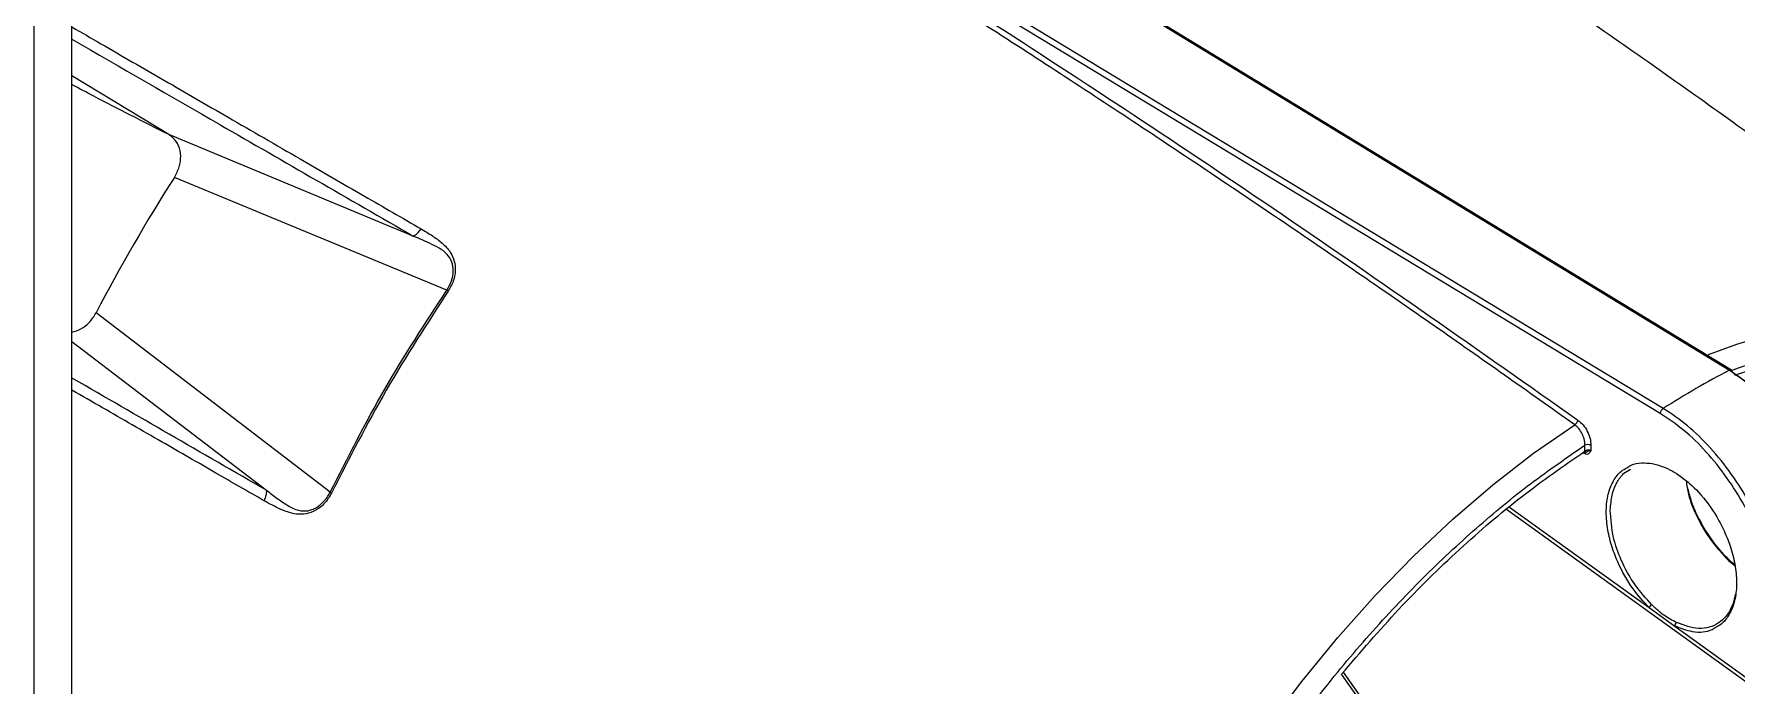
# Model space of a CAD drawing. Extents: x 16.5 to 113.1, y 4.4 to 84.5.
# Drawn here: x 80.09 to 86.07, y 9.99 to 12.28 of the extents above; entities that cross this region are included whole.
import ezdxf

# ---------------------------------------------------------------- set-up
doc = ezdxf.new("R2010")
doc.units = 0
doc.header["$MEASUREMENT"] = 0
doc.layers.add('OBJECT', color=7, linetype='CONTINUOUS')

msp = doc.modelspace()

# ---------------------------------------------------------------- linework, layer by layer
at = {"layer": 'OBJECT'}
for p, q in [((80.2264, 8.0001), (80.2264, 15.3266)), ((80.0934, 7.9233), (80.0934, 15.2498)), ((83.0518, 12.926), (86.0463, 11.1004)), ((85.8037, 10.9487), (82.7981, 12.768)), ((85.814, 10.9663), (82.8085, 12.7855)), ((80.5662, 11.9282), (80.2264, 12.1344)), ((81.4249, 11.5718), (80.5662, 11.9282)), ((81.5425, 11.3814), (80.5864, 11.778)), ((81.1329, 10.672), (80.3114, 11.3017)), ((80.2264, 11.2018), (80.9092, 10.6786)), ((86.0463, 11.1004), (86.0561, 11.0944)), ((85.5383, 10.8158), (85.5387, 10.837)), ((85.5599, 10.8367), (85.5595, 10.8182)), ((80.9092, 10.6786), (80.9093, 10.6786)), ((81.1329, 10.672), (81.1383, 10.669)), ((86.1964, 9.9388), (85.2635, 10.611)), ((85.274, 10.6198), (85.7644, 10.2664)), ((86.0393, 10.4369), (86.0671, 10.4169)), ((86.0481, 10.4302), (86.0402, 10.4359)), ((86.0432, 10.4324), (86.067, 10.4131)), ((86.0662, 10.4172), (86.0481, 10.4302)), ((85.7644, 10.2664), (85.8546, 10.2015)), ((85.8546, 10.2015), (86.2007, 9.952)), ((84.8511, 9.7958), (84.6847, 10.0326)), ((84.8534, 9.8097), (84.6914, 10.0402))]:
    msp.add_line(p, q, dxfattribs=at)
at = {"layer": 'OBJECT', "flags": 128}
for points in [[(86.0533, 11.1008), (84.5677, 12.0065), (83.0587, 12.9264)], [(85.9727, 11.1557), (86.0722, 11.1923), (86.2131, 11.2344), (86.3513, 11.2639), (86.4862, 11.2808), (86.6173, 11.285), (86.7438, 11.2764), (86.8652, 11.2551), (86.9809, 11.2212), (87.0305, 11.2021)], [(83.6438, 8.2171), (83.6975, 8.4035), (83.7602, 8.5906), (83.8317, 8.7774), (83.9116, 8.9631), (83.9996, 9.1469), (84.0952, 9.3278), (84.198, 9.5051), (84.3075, 9.6779), (84.4232, 9.8454), (84.5446, 10.0069), (84.6711, 10.1615), (84.8021, 10.3086), (84.9371, 10.4475), (85.0753, 10.5776), (85.2162, 10.6981), (85.359, 10.8087), (85.5032, 10.9087)], [(85.5383, 10.8158), (85.5382, 10.8137), (85.5377, 10.8118), (85.5369, 10.8104), (85.5357, 10.8093), (85.5342, 10.8088), (85.5325, 10.8087), (85.5306, 10.8091), (85.5297, 10.8095)], [(86.0432, 10.4324), (86.0445, 10.433), (86.0457, 10.4334), (86.0467, 10.4336), (86.0475, 10.4334), (86.048, 10.433), (86.0483, 10.4323), (86.0483, 10.4313), (86.0481, 10.4302)]]:
    msp.add_lwpolyline(points, dxfattribs=at)
at = {"layer": 'OBJECT'}
for centre, radius, start, end in [((85.6721, 8.5242), 6.0375, 147.38935, 152.61065), ((87.4644, 8.3757), 3.0716, 117.49547, 122.49915), ((86.0499, 11.0954), 0.00621, 351.14916, 126.41263), ((85.8275, 10.9466), 0.0239, 124.34304, 174.81963), ((85.4886, 10.9304), 0.0261, 303.87702, 349.29064), ((85.549, 10.8157), 0.0236, 62.50942, 115.8291), ((85.5317, 10.8075), 0.00639, 356.93809, 31.23594), ((85.7853, 10.257), 0.023, 120.38899, 155.59596), ((85.8691, 10.2017), 0.0145, 123.48561, 180.93997)]:
    msp.add_arc(centre, radius, start, end, dxfattribs=at)
for points, knots in [([(85.5032, 10.9087), (85.3388, 11.0252), (85.0046, 11.262), (84.4936, 11.613), (83.9652, 11.9675), (83.4349, 12.3135), (82.9073, 12.6485), (82.3871, 12.9696), (81.863, 13.2848), (81.5122, 13.4879), (81.3363, 13.5899)], [0, 0, 0, 0, 0.118989, 0.241992, 0.369009, 0.500039, 0.623805, 0.748387, 0.873785, 1, 1, 1, 1]), ([(81.3462, 13.6075), (81.6949, 13.4039), (82.3921, 12.9966), (83.436, 12.3405), (84.4775, 11.6548), (85.1687, 11.1686), (85.5143, 10.9255)], [0, 0, 0, 0, 0.25003, 0.500058, 0.750055, 1, 1, 1, 1]), ([(87.2658, 11.0624), (87.1964, 11.1175), (86.9569, 11.3074), (86.5381, 11.623), (86.0101, 12.0092), (85.4729, 12.385), (85.0306, 12.6851), (84.7648, 12.8559), (84.6833, 12.9083)], [0, 0, 0, 0, 0.0839488, 0.289789, 0.495873, 0.7021638, 0.9086263, 1, 1, 1, 1]), ([(80.2264, 12.3064), (80.2602, 12.2869), (80.368, 12.2246), (80.5509, 12.1189), (80.784, 11.9842), (81.0182, 11.8487), (81.2441, 11.7179), (81.3861, 11.6356), (81.4525, 11.5972)], [0, 0, 0, 0, 0.083773, 0.267021, 0.450258, 0.655967, 0.839215, 1, 1, 1, 1]), ([(80.2264, 12.2636), (80.3991, 12.1639), (80.7945, 11.9357), (81.1978, 11.7029), (81.4249, 11.5718)], [0, 0, 0, 0, 0.436927, 1, 1, 1, 1]), ([(80.5662, 11.9282), (80.5216, 11.9509), (80.4338, 11.9956), (80.3204, 12.054), (80.2522, 12.0901), (80.2264, 12.1038)], [0, 0, 0, 0, 0.391861, 0.76998, 1, 1, 1, 1]), ([(80.5864, 11.778), (80.5927, 11.7901), (80.6053, 11.8143), (80.6103, 11.8539), (80.603, 11.8894), (80.5863, 11.9145), (80.5718, 11.9243), (80.5662, 11.9282)], [0, 0, 0, 0, 0.217936, 0.435232, 0.661573, 0.868603, 1, 1, 1, 1]), ([(81.425, 11.5718), (81.4299, 11.5748), (81.4397, 11.5809), (81.4482, 11.5918), (81.4525, 11.5972)], [0, 0, 0, 0, 0.500003, 1, 1, 1, 1]), ([(81.5425, 11.3814), (81.5486, 11.3922), (81.5608, 11.4136), (81.5669, 11.4487), (81.562, 11.4816), (81.5445, 11.51), (81.5158, 11.5306), (81.4829, 11.5464), (81.456, 11.5584), (81.4371, 11.5666), (81.4287, 11.5702), (81.425, 11.5718)], [0, 0, 0, 0, 0.123067, 0.246585, 0.369053, 0.491538, 0.630311, 0.772463, 0.899411, 0.955665, 1, 1, 1, 1]), ([(81.4525, 11.5972), (81.4659, 11.5892), (81.4914, 11.574), (81.527, 11.5479), (81.5546, 11.5191), (81.5706, 11.4852), (81.5741, 11.4497), (81.5672, 11.4127), (81.5543, 11.3897), (81.5478, 11.3783)], [0, 0, 0, 0, 0.175155, 0.335953, 0.499736, 0.628069, 0.749937, 0.875049, 1, 1, 1, 1]), ([(81.1329, 10.672), (81.1948, 10.7939), (81.3185, 11.0377), (81.4678, 11.2668), (81.5425, 11.3814)], [0, 0, 0, 0, 0.499779, 1, 1, 1, 1]), ([(81.5478, 11.3783), (81.4732, 11.2637), (81.324, 11.0346), (81.2002, 10.7909), (81.1383, 10.669)], [0, 0, 0, 0, 0.500003, 1, 1, 1, 1]), ([(81.5425, 11.3814), (81.5434, 11.3809), (81.5452, 11.3798), (81.5469, 11.3788), (81.5478, 11.3783)], [0, 0, 0, 0, 0.500001, 1, 1, 1, 1]), ([(80.2264, 11.2347), (80.2371, 11.2376), (80.2588, 11.2434), (80.2893, 11.2672), (80.3038, 11.2899), (80.3114, 11.3017)], [0, 0, 0, 0, 0.320872, 0.646441, 1, 1, 1, 1]), ([(86.0494, 11.0981), (86.1017, 11.1167), (86.2188, 11.1584), (86.3967, 11.1954), (86.5823, 11.2131), (86.7613, 11.2048), (86.9305, 11.171), (87.0879, 11.1118), (87.2313, 11.028), (87.3587, 10.9218), (87.4687, 10.7948), (87.5624, 10.6512), (87.6106, 10.541), (87.6345, 10.4863)], [0, 0, 0, 0, 0.073937, 0.165467, 0.258957, 0.353004, 0.447496, 0.541994, 0.636041, 0.729525, 0.821061, 0.911248, 1, 1, 1, 1]), ([(86.0653, 11.0833), (86.1324, 11.1053), (86.2728, 11.1516), (86.468, 11.1846), (86.5906, 11.1836), (86.6465, 11.1831)], [0, 0, 0, 0, 0.332891, 0.696475, 1, 1, 1, 1]), ([(80.9093, 10.6786), (80.6816, 10.8101), (80.4524, 10.9424), (80.2278, 11.0721), (80.2264, 11.0729)], [0, 0, 0, 0, 0.9937749, 1, 1, 1, 1]), ([(86.0463, 11.1004), (86.0748, 11.0812), (86.1318, 11.0428), (86.214, 10.9637), (86.2897, 10.8728), (86.3561, 10.7717), (86.4111, 10.6643), (86.452, 10.5555), (86.4794, 10.4469), (86.484, 10.38), (86.4864, 10.3459)], [0, 0, 0, 0, 0.125536, 0.250752, 0.375675, 0.500324, 0.624651, 0.75007, 0.872262, 1, 1, 1, 1]), ([(86.0561, 11.0944), (86.084, 11.0757), (86.1396, 11.0382), (86.2199, 10.9611), (86.2937, 10.8724), (86.3588, 10.7735), (86.4126, 10.6688), (86.4529, 10.5618), (86.4796, 10.4561), (86.4841, 10.3909), (86.4864, 10.3584)], [0, 0, 0, 0, 0.125719, 0.250525, 0.375694, 0.500217, 0.625479, 0.750016, 0.875168, 1, 1, 1, 1]), ([(80.9011, 10.642), (80.8446, 10.6745), (80.7249, 10.7434), (80.536, 10.8522), (80.3674, 10.9492), (80.2623, 11.0098), (80.2264, 11.0305)], [0, 0, 0, 0, 0.249548, 0.52926, 0.839137, 1, 1, 1, 1]), ([(86.2135, 10.2009), (86.2126, 10.2345), (86.211, 10.3014), (86.1882, 10.4099), (86.1515, 10.5188), (86.1008, 10.6256), (86.0382, 10.7257), (85.966, 10.8154), (85.887, 10.8928), (85.8314, 10.9301), (85.8037, 10.9487)], [0, 0, 0, 0, 0.125666, 0.250539, 0.37567, 0.500227, 0.625486, 0.75002, 0.875177, 1, 1, 1, 1]), ([(86.2347, 10.2006), (86.2337, 10.2356), (86.2318, 10.3043), (86.2081, 10.4154), (86.1706, 10.5263), (86.1186, 10.6353), (86.0546, 10.7376), (85.9807, 10.8294), (85.8996, 10.9088), (85.8426, 10.9471), (85.814, 10.9663)], [0, 0, 0, 0, 0.128141, 0.25071, 0.37607, 0.500341, 0.624825, 0.749582, 0.874632, 1, 1, 1, 1]), ([(85.5387, 10.837), (85.5387, 10.8407), (85.5386, 10.8478), (85.5358, 10.8613), (85.5296, 10.8778), (85.5181, 10.896), (85.5081, 10.9045), (85.5032, 10.9087)], [0, 0, 0, 0, 0.149147, 0.282418, 0.50059, 0.756831, 1, 1, 1, 1]), ([(85.5143, 10.9255), (85.5206, 10.9202), (85.5332, 10.9096), (85.5482, 10.8861), (85.5584, 10.8605), (85.5594, 10.8446), (85.5599, 10.8367)], [0, 0, 0, 0, 0.250228, 0.500086, 0.750006, 1, 1, 1, 1]), ([(83.7289, 8.2316), (83.7528, 8.3139), (83.801, 8.4798), (83.8946, 8.7315), (84.0047, 8.9856), (84.1321, 9.239), (84.2755, 9.4882), (84.4329, 9.7291), (84.6021, 9.9584), (84.7811, 10.1732), (84.9666, 10.3703), (85.156, 10.5474), (85.3468, 10.705), (85.4751, 10.7932), (85.5387, 10.837)], [0, 0, 0, 0, 0.080321, 0.16194, 0.244772, 0.329378, 0.414487, 0.5, 0.585518, 0.670628, 0.755228, 0.838065, 0.919682, 1, 1, 1, 1]), ([(84.6847, 10.0326), (84.7511, 10.1101), (84.8842, 10.2657), (85.0968, 10.4733), (85.3152, 10.6611), (85.4641, 10.7644), (85.5383, 10.8158)], [0, 0, 0, 0, 0.249262, 0.5, 0.750738, 1, 1, 1, 1]), ([(85.5305, 10.8112), (85.5313, 10.8109), (85.533, 10.8102), (85.5365, 10.81), (85.5391, 10.8112), (85.5409, 10.812)], [0, 0, 0, 0, 0.237244, 0.478975, 1, 1, 1, 1]), ([(85.5595, 10.8182), (85.5574, 10.8137), (85.5543, 10.8069), (85.5468, 10.8046), (85.542, 10.8053), (85.5394, 10.8065), (85.5381, 10.8071)], [0, 0, 0, 0, 0.500408, 0.749561, 0.874846, 1, 1, 1, 1]), ([(85.5595, 10.8182), (85.558, 10.8188), (85.5557, 10.8198), (85.5519, 10.8201), (85.5483, 10.8199), (85.5446, 10.8191), (85.541, 10.8177), (85.5392, 10.8165), (85.5383, 10.8158)], [0, 0, 0, 0, 0.23989, 0.367317, 0.499483, 0.699788, 0.8375, 1, 1, 1, 1]), ([(85.5409, 10.812), (85.5434, 10.8134), (85.5476, 10.8159), (85.5545, 10.818), (85.5578, 10.8182), (85.5595, 10.8182)], [0, 0, 0, 0, 0.413074, 0.690931, 1, 1, 1, 1]), ([(85.6861, 10.7577), (85.691, 10.7609), (85.7062, 10.7712), (85.7478, 10.778), (85.8078, 10.7682), (85.8771, 10.7296), (85.9434, 10.6704), (85.9957, 10.5997), (86.0326, 10.5282), (86.0556, 10.4662), (86.0698, 10.4016), (86.0731, 10.3393), (86.0649, 10.2837), (86.0459, 10.2395), (86.0235, 10.2104), (86.0056, 10.2008), (85.9995, 10.1975)], [0, 0, 0, 0, 0.02924, 0.091517, 0.200352, 0.288936, 0.37752, 0.486357, 0.548634, 0.615305, 0.685265, 0.756994, 0.828724, 0.898686, 0.96536, 1, 1, 1, 1]), ([(85.7644, 10.2664), (85.7451, 10.2875), (85.702, 10.3343), (85.6582, 10.4131), (85.6307, 10.4869), (85.6165, 10.5487), (85.6122, 10.61), (85.6191, 10.6664), (85.6376, 10.7128), (85.6605, 10.7439), (85.6795, 10.7541), (85.6861, 10.7577)], [0, 0, 0, 0, 0.136879, 0.305055, 0.401288, 0.50431, 0.612411, 0.723242, 0.834071, 0.942167, 1, 1, 1, 1]), ([(85.6282, 10.6088), (85.6296, 10.627), (85.6322, 10.6602), (85.6438, 10.6919), (85.6534, 10.7099), (85.6595, 10.7193), (85.6653, 10.727), (85.6708, 10.7333), (85.6807, 10.7435), (85.6906, 10.7484), (85.6985, 10.7524)], [0, 0, 0, 0, 0.276876, 0.505744, 0.583894, 0.654328, 0.717044, 0.772044, 0.819326, 1, 1, 1, 1]), ([(85.8947, 10.7127), (85.8966, 10.6967), (85.9015, 10.6564), (85.9324, 10.5822), (85.9797, 10.4999), (86.0225, 10.4544), (86.0432, 10.4324)], [0, 0, 0, 0, 0.16678, 0.421361, 0.719673, 1, 1, 1, 1]), ([(80.9093, 10.6786), (80.9091, 10.6728), (80.9088, 10.6613), (80.9036, 10.6485), (80.9011, 10.642)], [0, 0, 0, 0, 0.499993, 1, 1, 1, 1]), ([(81.1383, 10.669), (81.1316, 10.6577), (81.1182, 10.635), (81.0894, 10.6106), (81.057, 10.5958), (81.012, 10.5921), (80.959, 10.61), (80.9204, 10.6313), (80.9011, 10.642)], [0, 0, 0, 0, 0.125023, 0.25026, 0.372599, 0.500558, 0.750171, 1, 1, 1, 1]), ([(80.9093, 10.6786), (80.9215, 10.6695), (80.946, 10.6512), (80.9826, 10.6252), (81.0185, 10.6066), (81.0484, 10.605), (81.0697, 10.6105), (81.0845, 10.6176), (81.0992, 10.628), (81.1128, 10.641), (81.1246, 10.6561), (81.1304, 10.6672), (81.1329, 10.672)], [0, 0, 0, 0, 0.167655, 0.336418, 0.499288, 0.624454, 0.681335, 0.749951, 0.805261, 0.875044, 0.945879, 1, 1, 1, 1]), ([(85.8983, 10.6906), (85.9021, 10.6753), (85.9105, 10.6414), (85.9394, 10.574), (85.9847, 10.4971), (86.0284, 10.4509), (86.0481, 10.4302)], [0, 0, 0, 0, 0.164932, 0.364508, 0.714269, 1, 1, 1, 1]), ([(85.7737, 10.2768), (85.7534, 10.299), (85.7115, 10.3449), (85.666, 10.4287), (85.6335, 10.5206), (85.6301, 10.5771), (85.6282, 10.6088)], [0, 0, 0, 0, 0.2422228, 0.4999906, 0.7199668, 1, 1, 1, 1]), ([(86.0671, 10.3133), (86.0656, 10.3058), (86.0634, 10.2949), (86.0594, 10.2827), (86.057, 10.2762), (86.05, 10.2591), (86.0358, 10.2352), (85.9997, 10.2026), (85.9421, 10.1848), (85.8874, 10.2044), (85.8611, 10.2138)], [0, 0, 0, 0, 0.0744418, 0.1067542, 0.1306809, 0.1462222, 0.3018977, 0.4384305, 0.7298474, 1, 1, 1, 1]), ([(85.8611, 10.2138), (85.8458, 10.2217), (85.823, 10.2335), (85.7971, 10.2547), (85.7832, 10.2675), (85.7763, 10.2743), (85.7737, 10.2768)], [0, 0, 0, 0, 0.498348, 0.748841, 0.907486, 1, 1, 1, 1]), ([(85.6786, 9.404), (85.7213, 9.4516), (85.8222, 9.5642), (85.9901, 9.7168), (86.1755, 9.862), (86.3605, 9.9808), (86.5455, 10.0756), (86.7309, 10.1445), (86.9019, 10.1864), (87.0056, 10.1902), (87.0511, 10.1919)], [0, 0, 0, 0, 0.099341, 0.235057, 0.36757, 0.496648, 0.625716, 0.758229, 0.893954, 1, 1, 1, 1]), ([(85.682, 9.4012), (85.7018, 9.4233), (85.7512, 9.4785), (85.8334, 9.5617), (85.9283, 9.6511), (86.0261, 9.7352), (86.126, 9.8135), (86.2274, 9.8853), (86.3298, 9.95), (86.4325, 10.0073), (86.5352, 10.0569), (86.6374, 10.0983), (86.7385, 10.1315), (86.8382, 10.1556), (86.9187, 10.1698), (86.9648, 10.1725), (86.9793, 10.1734)], [0, 0, 0, 0, 0.048612, 0.121672, 0.19583, 0.270811, 0.346413, 0.422488, 0.498933, 0.575679, 0.652692, 0.729972, 0.80755, 0.885499, 0.96394, 1, 1, 1, 1]), ([(85.9995, 10.1975), (85.9948, 10.1945), (85.9719, 10.1796), (85.9223, 10.1758), (85.8755, 10.1935), (85.8546, 10.2015)], [0, 0, 0, 0, 0.122812, 0.606402, 1, 1, 1, 1])]:
    msp.add_open_spline(points, degree=3, knots=knots, dxfattribs=at)

doc.saveas('drawing.dxf')
